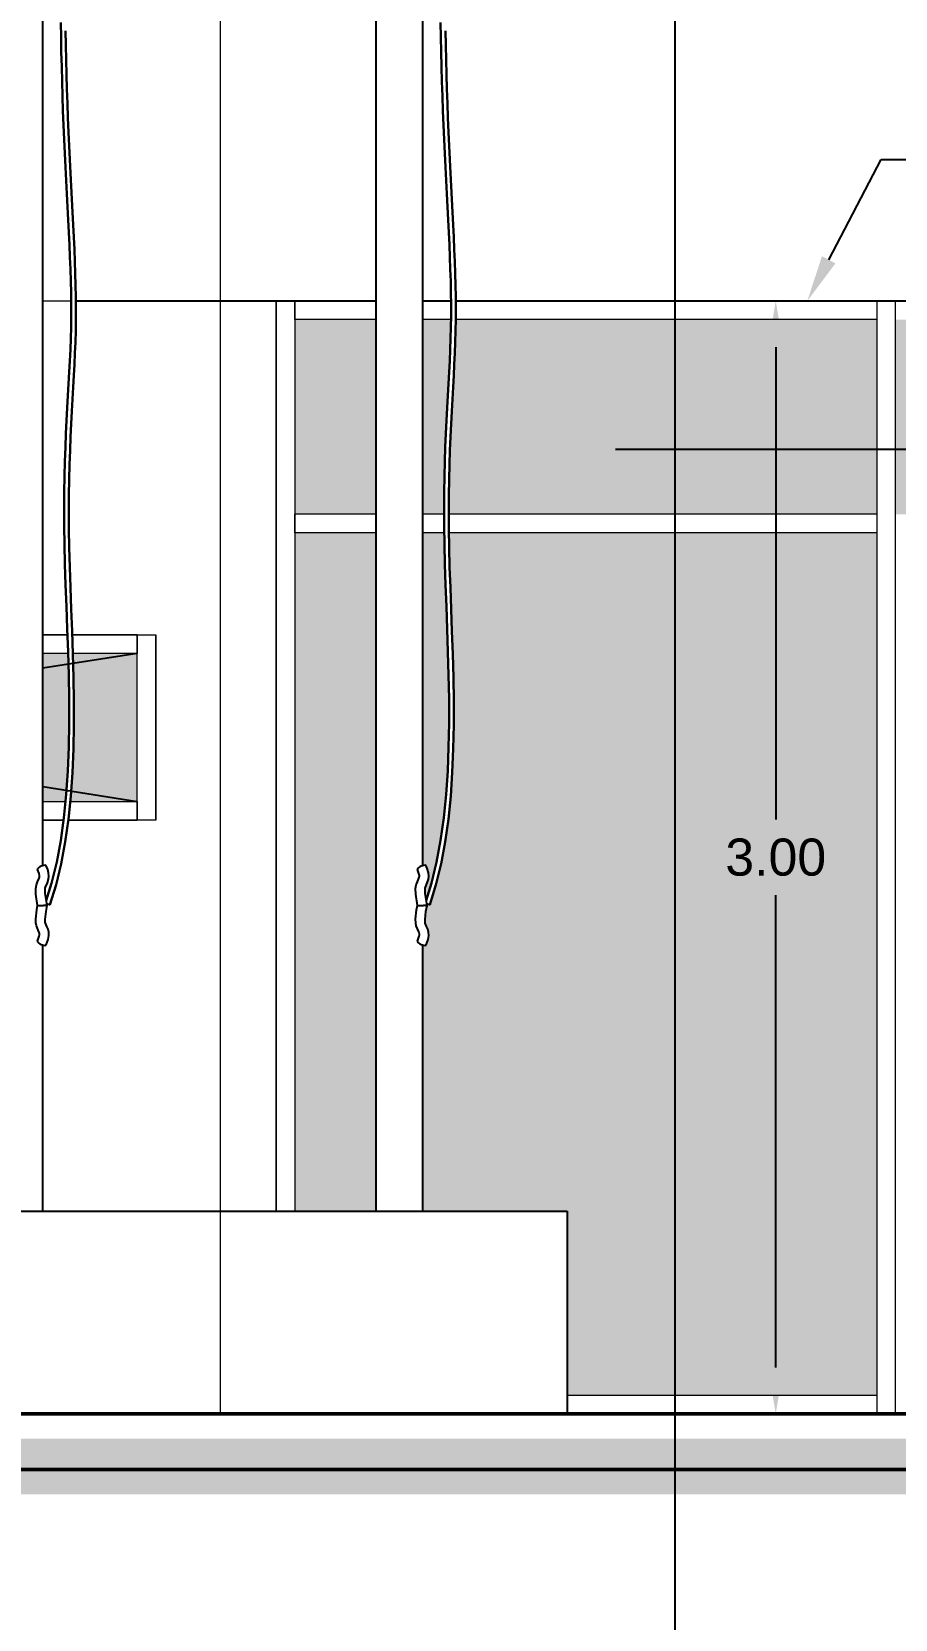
# Model space of a CAD drawing. Header units: inches. Extents: x -6 to 158, y 10 to 161.
# Drawn here: x 64.597 to 66.925, y 12.678 to 16.958 of the extents above; entities that cross this region are included whole.
import ezdxf
from ezdxf import colors
from ezdxf.entities.mleader import LeaderData, LeaderLine
from ezdxf.math import Vec2, Vec3

# ---------------------------------------------------------------- set-up
doc = ezdxf.new("R2010")
doc.units = ezdxf.units.IN
doc.header["$MEASUREMENT"] = 0
for name, pattern in [('Center', [40, 10, -5, 20, -5]), ('DASHED2', [9.525, 6.35, -3.175]), ('Grid Line', [22.225, 12.7, -3.175, 3.175, -3.175])]:
    doc.linetypes.add(name, pattern=pattern)
for name, color, linetype in [('10 HATCH 2', 9, 'Continuous'), ('2', 2, 'Continuous'), ('4 Paredes', 5, 'Continuous'), ('6', 6, 'Continuous'), ('A-WALL-PATT', 9, 'Continuous'), ('Dim', 2, 'Continuous'), ('LCorte', 5, 'Center'), ('Proy', 1, 'DASHED2'), ('TEXTO', 2, 'Continuous')]:
    doc.layers.add(name, color=color, linetype=linetype)
for name, color, linetype, lineweight in [('A-FLOR', 5, 'Continuous', 9), ('A-GLAZ-CWMG', 2, 'Continuous', 9), ('A-WALL', 5, 'Continuous', 9), ('L-SITE', 91, 'Continuous', 18), ('S-GRID', 1, 'Continuous', 9)]:
    doc.layers.add(name, color=color, linetype=linetype, lineweight=lineweight)
doc.styles.add('style1', font='micross.ttf')
doc.dimstyles.new('1-50', dxfattribs={"dimscale": 0.05, "dimtxt": 2, "dimasz": 2.5, "dimexe": 3, "dimexo": 1, "dimgap": 1, "dimtad": 0, "dimtih": 1, "dimtoh": 1, "dimzin": 1, "dimdsep": 46, "dimtxsty": 'style1', "dimcen": 2.5, "dimclrd": 124, "dimclre": 124, "dimclrt": 1, "dimadec": 0, "dimazin": 0, "dimtfac": 1, "dimtmove": 2, "dimatfit": 3, "dimfxl": 1, "dimtolj": 1, "dimtzin": 0, "dimlwd": -1, "dimlwe": -1, "dimarcsym": 0})

# ---------------------------------------------------------------- blocks, each defined once
blk = doc.blocks.new('Rectangular Mullion - 50 x 150mm-2140187-Section 3')
at = {"layer": 'A-GLAZ-CWMG'}
for p, q in [((6029.4, 2950), (6029.4, 3000)), ((6247.4, 2950), (6029.4, 2950)), ((6450.3, 2950), (6374.4, 2950)), ((7154.4, 2950), (6463, 2950))]:
    blk.add_line(p, q, dxfattribs=at)
blk = doc.blocks.new('Rectangular Mullion - 50 x 150mm-938315-Section 3')
at = {"layer": 'A-GLAZ-CWMG'}
for p, q in [((5979.4, 2400), (5979.4, 546.1)), ((6029.4, 2400), (6029.4, 546.1))]:
    blk.add_line(p, q, dxfattribs=at)
blk = doc.blocks.new('Rectangular Mullion - 50 x 150mm-938316-Section 3')
at = {"layer": 'A-GLAZ-CWMG'}
for p, q in [((5979.4, 3000), (5979.4, 2400)), ((6029.4, 3000), (6029.4, 2400))]:
    blk.add_line(p, q, dxfattribs=at)
blk = doc.blocks.new('Pilares 1 - Pilares 1-954423-Section 3')
at = {"layer": '6'}
for p, q in [((4820.8, 546.1), (6763.6, 546.1)), ((6763.6, 546.1), (6763.6, 0))]:
    blk.add_line(p, q, dxfattribs=at)
blk = doc.blocks.new('American_Flag_9144 - American_Flag_9144-992217-Section 3')
at = {"layer": '2'}
for p, q in [((6247.4, 5744), (6247.4, 546.1)), ((6374.4, 1477.7), (6374.4, 4220)), ((6374.4, 546.1), (6374.4, 1263.6))]:
    blk.add_line(p, q, dxfattribs=at)
at = {"layer": '2', "flags": 128}
for points in [[(6422.3, 3750.3), (6423, 3710.9), (6423.9, 3671.2), (6424.8, 3631.4), (6425.9, 3591.6), (6427.1, 3551.9), (6428.4, 3512.5), (6429.8, 3473.6), (6431.4, 3435.3), (6433.2, 3397.7), (6435, 3360.7), (6436.8, 3324.4), (6438.7, 3288.6), (6440.6, 3253.5), (6442.4, 3218.9), (6444.2, 3184.9), (6445.8, 3151.4), (6447.2, 3118.3), (6448.4, 3085.8), (6449.4, 3053.7), (6450.1, 3022.1), (6450.4, 2990.8), (6450.5, 2960), (6450.1, 2929.5), (6449.3, 2899.2), (6448.2, 2869), (6446.9, 2838.7), (6445.3, 2808), (6443.6, 2776.8), (6441.8, 2744.9), (6440, 2712), (6438.2, 2678), (6436.5, 2642.8), (6434.9, 2606), (6433.6, 2567.5), (6432.6, 2527.2), (6431.9, 2484.8), (6431.6, 2440.1), (6431.7, 2392.9), (6432.4, 2343.1), (6433.7, 2290.4), (6435.5, 2234.8), (6437.7, 2176.7), (6440, 2116.4), (6442.1, 2054.4), (6443.8, 1991.1), (6444.9, 1926.9), (6444.9, 1862.1), (6443.8, 1797.3), (6441.3, 1732.8), (6437, 1669.1), (6430.8, 1606.6), (6422.3, 1545.7), (6411.4, 1486.7), (6397.7, 1430.3), (6383.2, 1383.6)], [(6383.2, 1383.6), (6397.7, 1430.3), (6411.4, 1486.7), (6422.3, 1545.7), (6430.8, 1606.6), (6437, 1669.1), (6441.3, 1732.8), (6443.8, 1797.3), (6444.9, 1862.1), (6444.9, 1926.9), (6443.8, 1991.1), (6442.1, 2054.4), (6440, 2116.4), (6437.7, 2176.7), (6435.5, 2234.8), (6433.7, 2290.4), (6432.4, 2343.1), (6431.7, 2392.9), (6431.6, 2440.1), (6431.9, 2484.8), (6432.6, 2527.2), (6433.6, 2567.5), (6434.9, 2606), (6436.5, 2642.8), (6438.2, 2678), (6440, 2712), (6441.8, 2744.9), (6443.6, 2776.8), (6445.3, 2808), (6446.9, 2838.7), (6448.2, 2869), (6449.3, 2899.2), (6450.1, 2929.5), (6450.5, 2960), (6450.4, 2990.8), (6450.1, 3022.1), (6449.4, 3053.7), (6448.4, 3085.8), (6447.2, 3118.3), (6445.8, 3151.4), (6444.2, 3184.9), (6442.4, 3218.9), (6440.6, 3253.5), (6438.7, 3288.6), (6436.8, 3324.4), (6435, 3360.7), (6433.2, 3397.7), (6431.4, 3435.3), (6429.8, 3473.6), (6428.4, 3512.5), (6427.1, 3551.9), (6425.9, 3591.6), (6424.8, 3631.4), (6423.9, 3671.2), (6423, 3710.9), (6422.3, 3750.3)], [(6393.1, 1372.4), (6409.8, 1426.3), (6423.5, 1482.9), (6434.6, 1541.8), (6443.1, 1602.6), (6449.4, 1664.9), (6453.8, 1728.3), (6456.4, 1792.4), (6457.6, 1856.8), (6457.6, 1921.1), (6456.7, 1984.9), (6455, 2047.8), (6452.9, 2109.5), (6450.7, 2169.4), (6448.5, 2227.2), (6446.6, 2282.5), (6445.2, 2335), (6444.5, 2384.7), (6444.2, 2431.7), (6444.5, 2476.2), (6445.1, 2518.5), (6446.1, 2558.8), (6447.3, 2597.1), (6448.8, 2633.8), (6450.4, 2669), (6452.2, 2702.9), (6454, 2735.6), (6455.8, 2767.5), (6457.5, 2798.6), (6459.1, 2829.1), (6460.5, 2859.3), (6461.7, 2889.3), (6462.6, 2919.4), (6463.1, 2949.6), (6463.2, 2980.2), (6462.9, 3011.1), (6462.4, 3042.5), (6461.5, 3074.2), (6460.4, 3106.3), (6459, 3138.9), (6457.5, 3171.9), (6455.8, 3205.4), (6454.1, 3239.4), (6452.2, 3274), (6450.4, 3309.1), (6448.5, 3344.8), (6446.7, 3381.1), (6444.9, 3418), (6443.3, 3455.5), (6441.8, 3493.7), (6440.4, 3532.4), (6439.2, 3571.5), (6438.1, 3610.8), (6437.1, 3650.2), (6436.2, 3689.6), (6435.4, 3728.7)], [(6435.4, 3728.7), (6436.2, 3689.6), (6437.1, 3650.2), (6438.1, 3610.8), (6439.2, 3571.5), (6440.4, 3532.4), (6441.8, 3493.7), (6443.3, 3455.5), (6444.9, 3418), (6446.7, 3381.1), (6448.5, 3344.8), (6450.4, 3309.1), (6452.2, 3274), (6454.1, 3239.4), (6455.8, 3205.4), (6457.5, 3171.9), (6459, 3138.9), (6460.4, 3106.3), (6461.5, 3074.2), (6462.4, 3042.5), (6462.9, 3011.1), (6463.2, 2980.2), (6463.1, 2949.6), (6462.6, 2919.4), (6461.7, 2889.3), (6460.5, 2859.3), (6459.1, 2829.1), (6457.5, 2798.6), (6455.8, 2767.5), (6454, 2735.6), (6452.2, 2702.9), (6450.4, 2669), (6448.8, 2633.8), (6447.3, 2597.1), (6446.1, 2558.8), (6445.1, 2518.5), (6444.5, 2476.2), (6444.2, 2431.7), (6444.5, 2384.7), (6445.2, 2335), (6446.6, 2282.5), (6448.5, 2227.2), (6450.7, 2169.4), (6452.9, 2109.5), (6455, 2047.8), (6456.7, 1984.9), (6457.6, 1921.1), (6457.6, 1856.8), (6456.4, 1792.4), (6453.8, 1728.3), (6449.4, 1664.9), (6443.1, 1602.6), (6434.6, 1541.8), (6423.5, 1482.9), (6409.8, 1426.3), (6393.1, 1372.4)], [(6359.8, 1370.6), (6355.2, 1400.4), (6355, 1415.9), (6356.6, 1425.8), (6359.6, 1434.1), (6364, 1443.7), (6364.8, 1446.9), (6364.9, 1448.1), (6364.9, 1450.7), (6363.8, 1456.4), (6359.9, 1467.2)], [(6385.7, 1370.6), (6380.6, 1402.3), (6380.6, 1416.9), (6381.4, 1420), (6386.3, 1431), (6389.7, 1441.6), (6390.3, 1449.6), (6389.5, 1457.9), (6387, 1467.3), (6383.2, 1477.3)], [(6359.9, 1274.1), (6364.4, 1287.3), (6364.9, 1291.3), (6365, 1292.7), (6364.9, 1294), (6364.7, 1295.2), (6363.4, 1299.3), (6356.8, 1315), (6355.1, 1323.8), (6354.8, 1333.6), (6357.6, 1358.7), (6359.8, 1370.6)], [(6383.2, 1264), (6388.4, 1278.6), (6390.3, 1289.5), (6389.9, 1298.3), (6388, 1306), (6384.5, 1314), (6381, 1322.5), (6380.5, 1325.6), (6380.2, 1332.8), (6382.6, 1354.3), (6385.7, 1370.6)], [(6384.8, 1375.3), (6385.5, 1375.1), (6387.1, 1374.5), (6388.6, 1374), (6390.1, 1373.5), (6391.3, 1373), (6392.2, 1372.7), (6392.8, 1372.5), (6393.1, 1372.4)]]:
    blk.add_lwpolyline(points, dxfattribs=at)
at = {"layer": '2'}
for centre, major_axis, start_param, end_param in [((6371.6, 1472.3), (11.7, 5), 0.652238, 3.141635), ((6371.6, 1472.3), (11.7, 5), 6.150025, 6.935423), ((6371.6, 1269), (-11.7, 5), 6.283143, 8.77254), ((6371.6, 1269), (-11.7, 5), 2.489355, 3.274753)]:
    blk.add_ellipse(centre, major_axis=major_axis, ratio=0.330714, start_param=start_param, end_param=end_param, dxfattribs=at)
for points, knots in [([(6359.8, 1370.6), (6359.8, 1370.6), (6360, 1370.6), (6360.5, 1370.6), (6361.5, 1370.6), (6362.8, 1370.6), (6364.3, 1370.6), (6366.2, 1370.6), (6368.2, 1370.6), (6370.3, 1370.6), (6372.6, 1370.6), (6375.6, 1370.6), (6379.2, 1370.7), (6381.6, 1370.6), (6382.6, 1370.6)], [-0.7777778, -0.7777778, -0.7777778, -0.7777778, -0.7222222, -0.6666667, -0.6111111, -0.5555556, -0.5, -0.4444444, -0.3888889, -0.3333333, -0.2777778, -0.2222222, -0.1111111, 0, 0, 0, 0]), ([(6382.6, 1370.6), (6383.6, 1370.6), (6385.2, 1370.7), (6385.7, 1370.6), (6385.7, 1370.6)], [-1, -1, -1, -1, -0.8888889, -0.7783758, -0.7783758, -0.7783758, -0.7783758])]:
    blk.add_open_spline(points, degree=3, knots=knots, dxfattribs=at)
blk = doc.blocks.new('Rectangular Mullion - 50 x 150mm-2140277-Section 3')
at = {"layer": 'A-GLAZ-CWMG'}
for p, q in [((7597.7, 3000), (7597.7, 2950)), ((7597.7, 2950), (7154.4, 2950))]:
    blk.add_line(p, q, dxfattribs=at)
blk = doc.blocks.new('Rectangular Mullion - 50 x 150mm-2139847-Section 3')
at = {"layer": 'A-GLAZ-CWMG'}
blk.add_line((6763.6, 50), (7154.4, 50), dxfattribs=at)
blk = doc.blocks.new('Rectangular Mullion - 50 x 150mm-2140189-Section 3')
at = {"layer": 'A-GLAZ-CWMG'}
for p, q in [((6029.4, 2375), (6029.4, 2425)), ((6247.4, 2425), (6029.4, 2425)), ((6431.6, 2425), (6374.4, 2425)), ((7154.4, 2425), (6444.3, 2425)), ((6247.4, 2375), (6029.4, 2375)), ((6432, 2375), (6374.4, 2375)), ((7154.4, 2375), (6444.6, 2375))]:
    blk.add_line(p, q, dxfattribs=at)
blk = doc.blocks.new('Rectangular Mullion - 50 x 150mm-2140278-Section 3')
at = {"layer": 'A-GLAZ-CWMG'}
for p, q in [((7154.4, 50), (7597.7, 50)), ((7597.7, 50), (7597.7, 0))]:
    blk.add_line(p, q, dxfattribs=at)
blk = doc.blocks.new('Rectangular Mullion - 50 x 150mm-2140279-Section 3')
at = {"layer": 'A-GLAZ-CWMG'}
for p, q in [((7597.7, 2425), (7154.4, 2425)), ((7597.7, 2425), (7597.7, 2375)), ((7597.7, 2375), (7154.4, 2375))]:
    blk.add_line(p, q, dxfattribs=at)
blk = doc.blocks.new('Rectangular Mullion - 50 x 150mm-2139890-Section 3')
at = {"layer": 'A-GLAZ-CWMG'}
for p, q in [((9529.4, 3000), (9529.4, 2400)), ((9579.4, 3000), (9579.4, 2400))]:
    blk.add_line(p, q, dxfattribs=at)
blk = doc.blocks.new('Rectangular Mullion - 50 x 150mm-2139891-Section 3')
at = {"layer": 'A-GLAZ-CWMG'}
for p, q in [((9529.4, 2400), (9529.4, 0)), ((9579.4, 2400), (9579.4, 0))]:
    blk.add_line(p, q, dxfattribs=at)
blk = doc.blocks.new('American_Flag_9144 - American_Flag_9144-V6-Section 3')
at = {"layer": '2'}
for p, q in [((5350.4, 1477.7), (5350.4, 4220)), ((5350.4, 546.1), (5350.4, 1263.6))]:
    blk.add_line(p, q, dxfattribs=at)
at = {"layer": '2', "flags": 128}
for points in [[(5398.3, 3750.3), (5399.1, 3710.9), (5399.9, 3671.2), (5400.9, 3631.4), (5401.9, 3591.6), (5403.1, 3551.9), (5404.4, 3512.5), (5405.9, 3473.6), (5407.5, 3435.3), (5409.2, 3397.7), (5411, 3360.7), (5412.9, 3324.4), (5414.8, 3288.6), (5416.6, 3253.5), (5418.5, 3218.9), (5420.2, 3184.9), (5421.8, 3151.4), (5423.2, 3118.3), (5424.4, 3085.8), (5425.4, 3053.7), (5426.1, 3022.1), (5426.5, 2990.8), (5426.5, 2960), (5426.1, 2929.5), (5425.4, 2899.2), (5424.3, 2869), (5422.9, 2838.7), (5421.4, 2808), (5419.6, 2776.8), (5417.8, 2744.9), (5416, 2712), (5414.2, 2678), (5412.5, 2642.8), (5411, 2606), (5409.6, 2567.5), (5408.6, 2527.2), (5407.9, 2484.8), (5407.6, 2440.1), (5407.7, 2392.9), (5408.4, 2343.1), (5409.7, 2290.4), (5411.5, 2234.8), (5413.7, 2176.7), (5416, 2116.4), (5418.1, 2054.4), (5419.8, 1991.1), (5420.9, 1926.9), (5421, 1862.1), (5419.9, 1797.3), (5417.3, 1732.8), (5413, 1669.1), (5406.8, 1606.6), (5398.3, 1545.7), (5387.4, 1486.7), (5373.7, 1430.3), (5359.2, 1383.6)], [(5359.2, 1383.6), (5373.7, 1430.3), (5387.4, 1486.7), (5398.3, 1545.7), (5406.8, 1606.6), (5413, 1669.1), (5417.3, 1732.8), (5419.9, 1797.3), (5421, 1862.1), (5420.9, 1926.9), (5419.8, 1991.1), (5418.1, 2054.4), (5416, 2116.4), (5413.7, 2176.7), (5411.5, 2234.8), (5409.7, 2290.4), (5408.4, 2343.1), (5407.7, 2392.9), (5407.6, 2440.1), (5407.9, 2484.8), (5408.6, 2527.2), (5409.6, 2567.5), (5411, 2606), (5412.5, 2642.8), (5414.2, 2678), (5416, 2712), (5417.8, 2744.9), (5419.6, 2776.8), (5421.4, 2808), (5422.9, 2838.7), (5424.3, 2869), (5425.4, 2899.2), (5426.1, 2929.5), (5426.5, 2960), (5426.5, 2990.8), (5426.1, 3022.1), (5425.4, 3053.7), (5424.4, 3085.8), (5423.2, 3118.3), (5421.8, 3151.4), (5420.2, 3184.9), (5418.5, 3218.9), (5416.6, 3253.5), (5414.8, 3288.6), (5412.9, 3324.4), (5411, 3360.7), (5409.2, 3397.7), (5407.5, 3435.3), (5405.9, 3473.6), (5404.4, 3512.5), (5403.1, 3551.9), (5401.9, 3591.6), (5400.9, 3631.4), (5399.9, 3671.2), (5399.1, 3710.9), (5398.3, 3750.3)], [(5369.1, 1372.4), (5385.8, 1426.3), (5399.6, 1482.9), (5410.6, 1541.8), (5419.1, 1602.6), (5425.4, 1664.9), (5429.8, 1728.3), (5432.4, 1792.4), (5433.6, 1856.8), (5433.6, 1921.1), (5432.7, 1984.9), (5431, 2047.8), (5429, 2109.5), (5426.7, 2169.4), (5424.5, 2227.2), (5422.6, 2282.5), (5421.3, 2335), (5420.5, 2384.7), (5420.3, 2431.7), (5420.5, 2476.2), (5421.1, 2518.5), (5422.1, 2558.8), (5423.3, 2597.1), (5424.8, 2633.8), (5426.5, 2669), (5428.2, 2702.9), (5430, 2735.6), (5431.8, 2767.5), (5433.6, 2798.6), (5435.2, 2829.1), (5436.6, 2859.3), (5437.7, 2889.3), (5438.6, 2919.4), (5439.1, 2949.6), (5439.2, 2980.2), (5439, 3011.1), (5438.4, 3042.5), (5437.5, 3074.2), (5436.4, 3106.3), (5435.1, 3138.9), (5433.5, 3171.9), (5431.9, 3205.4), (5430.1, 3239.4), (5428.3, 3274), (5426.4, 3309.1), (5424.5, 3344.8), (5422.7, 3381.1), (5421, 3418), (5419.3, 3455.5), (5417.8, 3493.7), (5416.5, 3532.4), (5415.2, 3571.5), (5414.1, 3610.8), (5413.1, 3650.2), (5412.2, 3689.6), (5411.4, 3728.7)], [(5411.4, 3728.7), (5412.2, 3689.6), (5413.1, 3650.2), (5414.1, 3610.8), (5415.2, 3571.5), (5416.5, 3532.4), (5417.8, 3493.7), (5419.3, 3455.5), (5421, 3418), (5422.7, 3381.1), (5424.5, 3344.8), (5426.4, 3309.1), (5428.3, 3274), (5430.1, 3239.4), (5431.9, 3205.4), (5433.5, 3171.9), (5435.1, 3138.9), (5436.4, 3106.3), (5437.5, 3074.2), (5438.4, 3042.5), (5439, 3011.1), (5439.2, 2980.2), (5439.1, 2949.6), (5438.6, 2919.4), (5437.7, 2889.3), (5436.6, 2859.3), (5435.2, 2829.1), (5433.6, 2798.6), (5431.8, 2767.5), (5430, 2735.6), (5428.2, 2702.9), (5426.5, 2669), (5424.8, 2633.8), (5423.3, 2597.1), (5422.1, 2558.8), (5421.1, 2518.5), (5420.5, 2476.2), (5420.3, 2431.7), (5420.5, 2384.7), (5421.3, 2335), (5422.6, 2282.5), (5424.5, 2227.2), (5426.7, 2169.4), (5429, 2109.5), (5431, 2047.8), (5432.7, 1984.9), (5433.6, 1921.1), (5433.6, 1856.8), (5432.4, 1792.4), (5429.8, 1728.3), (5425.4, 1664.9), (5419.1, 1602.6), (5410.6, 1541.8), (5399.6, 1482.9), (5385.8, 1426.3), (5369.1, 1372.4)], [(5335.9, 1370.6), (5331.3, 1400.4), (5331, 1415.9), (5332.7, 1425.8), (5335.7, 1434.1), (5340.1, 1443.7), (5340.9, 1446.9), (5341, 1448.1), (5340.9, 1450.7), (5339.8, 1456.4), (5335.9, 1467.2)], [(5361.8, 1370.6), (5356.6, 1402.3), (5356.7, 1416.9), (5357.4, 1420), (5362.3, 1431), (5365.7, 1441.6), (5366.4, 1449.6), (5365.5, 1457.9), (5363.1, 1467.3), (5359.2, 1477.3)], [(5335.9, 1274.1), (5340.4, 1287.3), (5341, 1291.3), (5341, 1292.7), (5340.9, 1294), (5340.8, 1295.2), (5339.4, 1299.3), (5332.8, 1315), (5331.1, 1323.8), (5330.8, 1333.6), (5333.7, 1358.7), (5335.9, 1370.6)], [(5359.2, 1264), (5364.4, 1278.6), (5366.3, 1289.5), (5366, 1298.3), (5364, 1306), (5360.6, 1314), (5357.1, 1322.5), (5356.5, 1325.6), (5356.2, 1332.8), (5358.7, 1354.3), (5361.8, 1370.6)], [(5360.8, 1375.3), (5361.5, 1375.1), (5363.1, 1374.5), (5364.6, 1374), (5366.1, 1373.5), (5367.3, 1373), (5368.3, 1372.7), (5368.9, 1372.5), (5369.1, 1372.4)]]:
    blk.add_lwpolyline(points, dxfattribs=at)
at = {"layer": '2'}
for centre, major_axis, start_param, end_param in [((5347.6, 1472.3), (11.7, 5), 0.652238, 3.141635), ((5347.6, 1472.3), (11.7, 5), 6.150025, 6.935423), ((5347.6, 1269), (-11.7, 5), 6.283143, 8.77254), ((5347.6, 1269), (-11.7, 5), 2.489355, 3.274753)]:
    blk.add_ellipse(centre, major_axis=major_axis, ratio=0.330714, start_param=start_param, end_param=end_param, dxfattribs=at)
for points, knots in [([(5335.9, 1370.6), (5335.9, 1370.6), (5336, 1370.6), (5336.6, 1370.6), (5337.5, 1370.6), (5338.8, 1370.6), (5340.4, 1370.6), (5342.2, 1370.6), (5344.2, 1370.6), (5346.4, 1370.6), (5348.6, 1370.6), (5351.6, 1370.6), (5355.3, 1370.7), (5357.7, 1370.6), (5358.7, 1370.6)], [-0.7777778, -0.7777778, -0.7777778, -0.7777778, -0.7222222, -0.6666667, -0.6111111, -0.5555556, -0.5, -0.4444444, -0.3888889, -0.3333333, -0.2777778, -0.2222222, -0.1111111, 0, 0, 0, 0]), ([(5358.7, 1370.6), (5359.7, 1370.6), (5361.2, 1370.7), (5361.8, 1370.6), (5361.8, 1370.6)], [-1, -1, -1, -1, -0.8888889, -0.7783758, -0.7783758, -0.7783758, -0.7783758])]:
    blk.add_open_spline(points, degree=3, knots=knots, dxfattribs=at)
blk = doc.blocks.new('*D520')
at = {"layer": 'Defpoints', "color": 0, "transparency": 16777216}
for p in [(66.4505, 16.2322), (66.5528, 13.2322), (66.6027, 13.2322)]:
    blk.add_point(p, dxfattribs=at)
at = {"layer": 'Dim', "color": 124, "transparency": 16777216}
for p, q in [((66.5005, 16.2322), (66.7527, 16.2322)), ((66.6027, 16.1072), (66.6027, 14.8339)), ((66.6027, 13.3572), (66.6027, 14.6305)), ((66.6028, 13.2322), (66.7527, 13.2322))]:
    blk.add_line(p, q, dxfattribs=at)
for points in [[(66.5819, 16.1072), (66.6235, 16.1072), (66.6027, 16.2322)], [(66.5819, 13.3572), (66.6235, 13.3572), (66.6027, 13.2322)]]:
    blk.add_solid(points, dxfattribs=at)
at = {"layer": 'Dim', "color": 1, "transparency": 16777216, "insert": (66.6027, 14.7322), "char_height": 0.1, "attachment_point": 5, "style": 'style1'}
blk.add_mtext('\\A1;3.00', dxfattribs=at)

msp = doc.modelspace()

# ---------------------------------------------------------------- hatches: boundary and pattern name
at = {"layer": '10 HATCH 2'}
h = msp.add_hatch(color=251, dxfattribs=at)
h.dxf.hatch_style = 1
h.paths.add_polyline_path([(66.3317, 13.0153), (66.3317, 13.1653), (54.0144, 13.1653), (54.0144, 13.0153)])
h.paths.add_polyline_path([(83.8683, 13.0153), (83.8683, 13.1653), (66.3317, 13.1653), (66.3317, 13.0153)])
h.paths.add_polyline_path([(81.3698, 12.7436), (82.0855, 12.7436), (82.0855, 13.0527), (81.3698, 13.0527)], flags=9)
at = {"layer": 'A-WALL-PATT', "lineweight": 18}
h = msp.add_hatch(color=256, dxfattribs=at)
h.dxf.hatch_style = 1
h.paths.add_polyline_path([(64.6089, 19.2322), (63.5673, 19.2322), (63.5673, 18.8322), (64.5005, 18.8322), (64.5005, 18.9782), (64.4967, 18.9839), (64.4908, 18.9982), (64.4879, 19.0134), (64.488, 19.0288), (64.4913, 19.0439), (64.4974, 19.058), (64.5063, 19.0707), (64.5175, 19.0813), (64.5305, 19.0895), (64.545, 19.095), (64.5609, 19.0975), (64.5763, 19.0964), (64.5912, 19.0923), (64.6089, 19.0833)])
edge = h.paths.add_edge_path()
edge.add_line((65.6642, 18.9762), (65.6642, 18.897))
edge.add_spline(control_points=[(65.6642, 18.897), (65.6834, 18.897), (65.6995, 18.897), (65.7085, 18.897)], knot_values=[8.381186, 8.381186, 8.381186, 8.381186, 8.474204, 8.474204, 8.474204, 8.474204], degree=3, periodic=0)
edge.add_spline(control_points=[(65.7085, 18.897), (65.7127, 18.897), (65.7183, 18.897), (65.7238, 18.897), (65.7255, 18.897)], knot_values=[4.633699, 4.633699, 4.633699, 4.633699, 4.705706, 4.735418, 4.735418, 4.735418, 4.735418], degree=3, periodic=0)
edge.add_line((65.7255, 18.897), (65.7255, 19.2322))
edge.add_line((65.7255, 19.2322), (65.1065, 19.2322))
edge.add_line((65.1065, 19.2322), (65.1065, 18.897))
edge.add_spline(control_points=[(65.1065, 18.897), (65.1295, 18.897), (65.1811, 18.897), (65.2174, 18.897), (65.2885, 18.897), (65.3112, 18.897), (65.3708, 18.897), (65.4212, 18.897), (65.4743, 18.897), (65.5071, 18.897), (65.5245, 18.897)], knot_values=[5.352367, 5.352367, 5.352367, 5.352367, 5.526837, 5.765885, 5.934595, 6.125425, 6.282469, 6.477825, 6.704899, 6.898501, 6.898501, 6.898501, 6.898501], degree=3, periodic=0)
edge.add_line((65.5245, 18.897), (65.5245, 18.9782))
edge.add_line((65.5245, 18.9782), (65.5206, 18.9839))
edge.add_line((65.5206, 18.9839), (65.5148, 18.9982))
edge.add_line((65.5148, 18.9982), (65.5119, 19.0134))
edge.add_line((65.5119, 19.0134), (65.512, 19.0288))
edge.add_line((65.512, 19.0288), (65.5152, 19.0439))
edge.add_line((65.5152, 19.0439), (65.5214, 19.058))
edge.add_line((65.5214, 19.058), (65.5303, 19.0707))
edge.add_line((65.5303, 19.0707), (65.5414, 19.0813))
edge.add_line((65.5414, 19.0813), (65.5545, 19.0895))
edge.add_line((65.5545, 19.0895), (65.569, 19.095))
edge.add_line((65.569, 19.095), (65.5849, 19.0975))
edge.add_line((65.5849, 19.0975), (65.6003, 19.0964))
edge.add_line((65.6003, 19.0964), (65.6152, 19.0923))
edge.add_line((65.6152, 19.0923), (65.6289, 19.0853))
edge.add_line((65.6289, 19.0853), (65.641, 19.0757))
edge.add_line((65.641, 19.0757), (65.6509, 19.0639))
edge.add_line((65.6509, 19.0639), (65.6583, 19.0503))
edge.add_line((65.6583, 19.0503), (65.6629, 19.0356))
edge.add_line((65.6629, 19.0356), (65.6644, 19.0202))
edge.add_line((65.6644, 19.0202), (65.6629, 19.0049))
edge.add_line((65.6629, 19.0049), (65.6583, 18.9901))
edge.add_line((65.6583, 18.9901), (65.6507, 18.9762))
edge.add_line((65.6507, 18.9762), (65.6642, 18.9762))
edge = h.paths.add_edge_path()
edge.add_line((65.1065, 19.2322), (64.6589, 19.2322))
edge.add_line((64.6589, 19.2322), (64.6589, 18.897))
edge.add_spline(control_points=[(64.6589, 18.897), (64.6694, 18.897), (64.7192, 18.897), (64.7697, 18.897), (64.8321, 18.897), (64.9153, 18.897), (64.9459, 18.897), (64.9841, 18.897), (64.9948, 18.897), (65.0569, 18.897), (65.097, 18.897), (65.1065, 18.897)], knot_values=[6.898501, 6.898501, 6.898501, 6.898501, 6.953731, 7.174763, 7.459168, 7.657104, 7.84874, 7.955746, 8.126307, 8.351372, 8.423667, 8.423667, 8.423667, 8.423667], degree=3, periodic=0)
edge.add_line((65.1065, 18.897), (65.1065, 19.2322))
edge = h.paths.add_edge_path()
edge.add_line((66.8215, 19.2322), (66.3317, 19.2322))
edge.add_line((66.3317, 19.2322), (66.3317, 18.897))
edge.add_spline(control_points=[(66.3317, 18.897), (66.3336, 18.897), (66.3355, 18.897), (66.3373, 18.897)], knot_values=[2.343387, 2.343387, 2.343387, 2.343387, 2.361343, 2.361343, 2.361343, 2.361343], degree=3, periodic=0)
edge.add_spline(control_points=[(66.3373, 18.897), (66.3393, 18.897), (66.3531, 18.897), (66.3948, 18.897), (66.4418, 18.897), (66.4749, 18.897), (66.4906, 18.897)], knot_values=[5.584771, 5.584771, 5.584771, 5.584771, 5.612328, 5.769372, 5.964728, 6.153001, 6.153001, 6.153001, 6.153001], degree=3, periodic=0)
edge.add_spline(control_points=[(66.4908, 18.897), (66.5188, 18.897), (66.5776, 18.897), (66.6513, 18.897), (66.6927, 18.897)], knot_values=[1.113704, 1.113704, 1.113704, 1.113704, 1.436679, 1.818051, 1.818051, 1.818051, 1.818051], degree=3, periodic=0)
edge.add_spline(control_points=[(66.6929, 18.897), (66.7163, 18.897), (66.7429, 18.897), (66.7764, 18.897), (66.8057, 18.897), (66.8215, 18.897)], knot_values=[4.277429, 4.277429, 4.277429, 4.277429, 4.530558, 4.74301, 4.916539, 4.916539, 4.916539, 4.916539], degree=3, periodic=0)
edge.add_line((66.8215, 18.897), (66.8215, 19.2322))
edge = h.paths.add_edge_path()
edge.add_line((66.3317, 19.2322), (65.7755, 19.2322))
edge.add_line((65.7755, 19.2322), (65.7755, 18.897))
edge.add_spline(control_points=[(65.7755, 18.897), (65.7909, 18.897), (65.8375, 18.897), (65.9247, 18.897), (65.9614, 18.897), (65.969, 18.897)], knot_values=[3.765041, 3.765041, 3.765041, 3.765041, 3.965332, 4.273743, 4.365277, 4.365277, 4.365277, 4.365277], degree=3, periodic=0)
edge.add_spline(control_points=[(65.969, 18.897), (65.969, 18.897), (65.9691, 18.897), (65.9691, 18.897)], knot_values=[3.764285, 3.764285, 3.764285, 3.764285, 3.765041, 3.765041, 3.765041, 3.765041], degree=3, periodic=0)
edge.add_spline(control_points=[(65.969, 18.897), (65.9718, 18.897), (65.9823, 18.897), (66.008, 18.897), (66.0188, 18.897), (66.0986, 18.897), (66.157, 18.897), (66.1796, 18.897)], knot_values=[6.765097, 6.765097, 6.765097, 6.765097, 6.804566, 6.911573, 7.082133, 7.307199, 7.512898, 7.512898, 7.512898, 7.512898], degree=3, periodic=0)
edge.add_spline(control_points=[(66.1796, 18.897), (66.2211, 18.897), (66.2684, 18.897), (66.3209, 18.897), (66.3317, 18.897)], knot_values=[2.361343, 2.361343, 2.361343, 2.361343, 2.769544, 2.874358, 2.874358, 2.874358, 2.874358], degree=3, periodic=0)
edge.add_line((66.3317, 18.897), (66.3317, 19.2322))
h.paths.add_polyline_path([(63.5773, 15.2822), (62.3273, 15.2822), (62.3273, 14.8828), (63.5773, 14.8828)])
h.paths.add_polyline_path([(64.5005, 15.2822), (63.6273, 15.2822), (63.6273, 14.8828), (64.5005, 14.8828)])
h.paths.add_polyline_path([(64.8815, 15.2822), (64.7081, 15.2822), (64.7098, 15.2171), (64.7108, 15.1533), (64.7108, 15.089), (64.7096, 15.0246), (64.7069, 14.9605), (64.7016, 14.8828), (64.8815, 14.8828)])
h.paths.add_polyline_path([(64.698, 15.1591), (64.697, 15.2233), (64.6954, 15.2822), (64.6275, 15.2822), (64.6275, 14.8828), (64.6883, 14.8828), (64.6902, 14.9014), (64.6944, 14.9651), (64.697, 15.0295), (64.6981, 15.0944)])
h.paths.add_polyline_path([(60.2892, 18.8561), (60.507, 18.8561), (60.507, 18.9942), (60.2892, 18.9942)], flags=24)
h.paths.add_polyline_path([(61.6858, 18.8561), (61.9036, 18.8561), (61.9036, 18.9942), (61.6858, 18.9942)], flags=24)
h.paths.add_polyline_path([(63.0576, 18.8561), (63.2754, 18.8561), (63.2754, 18.9942), (63.0576, 18.9942)], flags=24)
h.paths.add_polyline_path([(63.5743, 18.8561), (63.7921, 18.8561), (63.7921, 18.9942), (63.5743, 18.9942)], flags=24)
h.paths.add_polyline_path([(63.0576, 18.1961), (63.2754, 18.1961), (63.2754, 18.3342), (63.0576, 18.3342)], flags=24)
h.paths.add_polyline_path([(61.6859, 18.1961), (61.9038, 18.1961), (61.9038, 18.3342), (61.6859, 18.3342)], flags=24)
h.paths.add_polyline_path([(60.2893, 18.1961), (60.5072, 18.1961), (60.5072, 18.3342), (60.2893, 18.3342)], flags=24)
h.paths.add_polyline_path([(60.2893, 17.5361), (60.5072, 17.5361), (60.5072, 17.6742), (60.2893, 17.6742)], flags=24)
h.paths.add_polyline_path([(61.6859, 17.5361), (61.9038, 17.5361), (61.9038, 17.6742), (61.6859, 17.6742)], flags=24)
h.paths.add_polyline_path([(63.0576, 17.5361), (63.2754, 17.5361), (63.2754, 17.6742), (63.0576, 17.6742)], flags=24)
h.paths.add_polyline_path([(63.3176, 14.8816), (63.5354, 14.8816), (63.5354, 15.0198), (63.3176, 15.0198)], flags=9)
h.paths.add_polyline_path([(63.6683, 14.8816), (63.8861, 14.8816), (63.8861, 15.0198), (63.6683, 15.0198)], flags=9)
h = msp.add_hatch(color=256, dxfattribs=at)
h.dxf.hatch_style = 1
edge = h.paths.add_edge_path()
edge.add_line((66.3317, 15.6072), (65.7218, 15.6072))
edge.add_line((65.7218, 15.6072), (65.7224, 15.5673))
edge.add_line((65.7224, 15.5673), (65.7237, 15.5148))
edge.add_line((65.7237, 15.5148), (65.7256, 15.4595))
edge.add_line((65.7256, 15.4595), (65.7278, 15.4016))
edge.add_line((65.7278, 15.4016), (65.7301, 15.3417))
edge.add_line((65.7301, 15.3417), (65.7321, 15.2801))
edge.add_line((65.7321, 15.2801), (65.7338, 15.2171))
edge.add_line((65.7338, 15.2171), (65.7347, 15.1533))
edge.add_line((65.7347, 15.1533), (65.7347, 15.089))
edge.add_line((65.7347, 15.089), (65.7335, 15.0246))
edge.add_line((65.7335, 15.0246), (65.7309, 14.9605))
edge.add_line((65.7309, 14.9605), (65.7265, 14.8971))
edge.add_line((65.7265, 14.8971), (65.7202, 14.8348))
edge.add_line((65.7202, 14.8348), (65.7117, 14.774))
edge.add_line((65.7117, 14.774), (65.7007, 14.7152))
edge.add_line((65.7007, 14.7152), (65.6869, 14.6586))
edge.add_line((65.6869, 14.6586), (65.6702, 14.6047))
edge.add_line((65.6702, 14.6047), (65.6672, 14.6057))
edge.add_line((65.6672, 14.6057), (65.6621, 14.6075))
edge.add_line((65.6621, 14.6075), (65.6629, 14.6029))
edge.add_line((65.6629, 14.6029), (65.6598, 14.5865))
edge.add_line((65.6598, 14.5865), (65.6573, 14.565))
edge.add_line((65.6573, 14.565), (65.6576, 14.5579))
edge.add_line((65.6576, 14.5579), (65.6582, 14.5548))
edge.add_line((65.6582, 14.5548), (65.6617, 14.5463))
edge.add_line((65.6617, 14.5463), (65.6651, 14.5382))
edge.add_line((65.6651, 14.5382), (65.6671, 14.5305))
edge.add_line((65.6671, 14.5305), (65.6674, 14.5217))
edge.add_line((65.6674, 14.5217), (65.6655, 14.5108))
edge.add_line((65.6655, 14.5108), (65.6601, 14.4954))
edge.add_ellipse((65.6487, 14.5013), major_axis=(-0.0117, 0.005), ratio=0.330714, start_angle=142.6295, end_angle=182.5688, ccw=False)
edge.add_ellipse((65.6487, 14.5013), major_axis=(-0.0117, 0.005), ratio=0.330714, start_angle=111.9131, end_angle=142.6295, ccw=False)
edge.add_line((65.6515, 14.4958), (65.6515, 13.7783))
edge.add_line((65.6515, 13.7783), (66.0408, 13.7783))
edge.add_line((66.0408, 13.7783), (66.0408, 13.2822))
edge.add_line((66.0408, 13.2822), (66.3317, 13.2822))
edge.add_line((66.3317, 13.2822), (66.3317, 15.6072))
h.paths.add_polyline_path([(65.5245, 15.6072), (65.3065, 15.6072), (65.3065, 13.7783), (65.5245, 13.7783)])
h.paths.add_polyline_path([(65.5245, 16.1822), (65.3065, 16.1822), (65.3065, 15.6572), (65.5245, 15.6572)])
h.paths.add_polyline_path([(66.3317, 16.1822), (65.7402, 16.1822), (65.7397, 16.1516), (65.7388, 16.1216), (65.7377, 16.0915), (65.7363, 16.0613), (65.7347, 16.0308), (65.7329, 15.9997), (65.7311, 15.9679), (65.7293, 15.9351), (65.7276, 15.9012), (65.7259, 15.866), (65.7244, 15.8294), (65.7232, 15.791), (65.7222, 15.7508), (65.7216, 15.7085), (65.7214, 15.6639), (65.7214, 15.6572), (66.3317, 15.6572)])
h.paths.add_polyline_path([(66.8748, 16.1822), (66.4315, 16.1822), (66.3317, 16.1822), (66.3317, 15.6572), (66.4315, 15.6572), (66.8748, 15.6572)])
h.paths.add_polyline_path([(66.8748, 15.6072), (66.4315, 15.6072), (66.3317, 15.6072), (66.3317, 13.2822), (66.4315, 13.2822), (66.8748, 13.2822)])
h.paths.add_polyline_path([(68.8065, 16.1822), (66.9248, 16.1822), (66.9248, 15.6572), (68.8065, 15.6572)])
h.paths.add_polyline_path([(67.751, 15.5116), (67.0391, 15.5116), (67.0391, 13.568), (67.751, 13.568)])
h.paths.add_polyline_path([(68.6922, 15.5124), (67.98, 15.5124), (67.98, 13.568), (68.6922, 13.568)])
h.paths.add_polyline_path([(69.1822, 15.2587), (69.1922, 15.2587), (69.1922, 15.2787), (69.1822, 15.2787), (69.1822, 15.6072), (68.8565, 15.6072), (68.8565, 13.2822), (69.1822, 13.2822), (69.1822, 14.1587), (69.1922, 14.1587), (69.1922, 14.1787), (69.1822, 14.1787)])
h.paths.add_polyline_path([(69.1822, 16.1822), (68.8565, 16.1822), (68.8565, 15.6572), (69.1822, 15.6572)])
h = msp.add_hatch(color=256, dxfattribs=at)
h.dxf.hatch_style = 1
h.paths.add_polyline_path([(65.7189, 15.9771), (65.7207, 16.009), (65.7225, 16.0402), (65.724, 16.0709), (65.7254, 16.1013), (65.7265, 16.1314), (65.7272, 16.1617), (65.7275, 16.1822), (65.6515, 16.1822), (65.6515, 15.6572), (65.7087, 15.6572), (65.7087, 15.6723), (65.709, 15.717), (65.7097, 15.7594), (65.7107, 15.7998), (65.7121, 15.8382), (65.7136, 15.875), (65.7153, 15.9103), (65.7171, 15.9442)])
edge = h.paths.add_edge_path()
edge.add_line((65.7095, 15.5753), (65.7091, 15.6072))
edge.add_line((65.7091, 15.6072), (65.6515, 15.6072))
edge.add_line((65.6515, 15.6072), (65.6515, 14.71))
edge.add_ellipse((65.6487, 14.7045), major_axis=(0.0117, 0.005), ratio=0.330714, start_angle=37.3705, end_angle=68.0869, ccw=False)
edge.add_ellipse((65.6487, 14.7045), major_axis=(0.0117, 0.005), ratio=0.330714, start_angle=-1.6554, end_angle=37.3705, ccw=False)
edge.add_ellipse((65.6487, 14.7045), major_axis=(0.0117, 0.005), ratio=0.330714, start_angle=-7.6295, end_angle=-1.6554, ccw=False)
edge.add_line((65.6604, 14.7093), (65.6642, 14.6995))
edge.add_line((65.6642, 14.6995), (65.6666, 14.6902))
edge.add_line((65.6666, 14.6902), (65.6675, 14.6818))
edge.add_line((65.6675, 14.6818), (65.6668, 14.6738))
edge.add_line((65.6668, 14.6738), (65.6634, 14.6633))
edge.add_line((65.6634, 14.6633), (65.6585, 14.6523))
edge.add_line((65.6585, 14.6523), (65.6578, 14.6491))
edge.add_line((65.6578, 14.6491), (65.6577, 14.6345))
edge.add_line((65.6577, 14.6345), (65.6606, 14.6167))
edge.add_line((65.6606, 14.6167), (65.6748, 14.6625))
edge.add_line((65.6748, 14.6625), (65.6885, 14.719))
edge.add_line((65.6885, 14.719), (65.6994, 14.7779))
edge.add_line((65.6994, 14.7779), (65.7079, 14.8388))
edge.add_line((65.7079, 14.8388), (65.7141, 14.9014))
edge.add_line((65.7141, 14.9014), (65.7184, 14.9651))
edge.add_line((65.7184, 14.9651), (65.721, 15.0295))
edge.add_line((65.721, 15.0295), (65.7221, 15.0944))
edge.add_line((65.7221, 15.0944), (65.722, 15.1591))
edge.add_line((65.722, 15.1591), (65.721, 15.2233))
edge.add_line((65.721, 15.2233), (65.7192, 15.2867))
edge.add_line((65.7192, 15.2867), (65.7171, 15.3487))
edge.add_line((65.7171, 15.3487), (65.7148, 15.4089))
edge.add_line((65.7148, 15.4089), (65.7126, 15.4671))
edge.add_line((65.7126, 15.4671), (65.7108, 15.5226))
edge.add_line((65.7108, 15.5226), (65.7095, 15.5753))

# ---------------------------------------------------------------- linework, layer by layer
at = {"layer": '4 Paredes'}
for p, q in [((64.7162, 16.2322), (65.5245, 16.2322)), ((65.6515, 16.2322), (65.7275, 16.2322)), ((65.7402, 16.2322), (69.1822, 16.2322))]:
    msp.add_line(p, q, dxfattribs=at)
at = {"layer": '6', "color": 1}
for p, q in [((64.8815, 15.2822), (64.6275, 15.2418)), ((64.6275, 14.9233), (64.8815, 14.8828))]:
    msp.add_line(p, q, dxfattribs=at)
at = {"layer": '6'}
msp.add_lwpolyline([(54.0144, 13.0822), (83.8683, 13.0822), (83.8683, 13.2322), (54.0144, 13.2322)], close=True, dxfattribs=at)
at = {"layer": 'A-FLOR', "lineweight": 50}
for p, q in [((72.4927, 13.2322), (54.6772, 13.2322)), ((54.6772, 13.0822), (72.4927, 13.0822))]:
    msp.add_line(p, q, dxfattribs=at)
at = {"layer": 'A-GLAZ-CWMG'}
for p, q in [((64.8815, 14.8328), (64.8815, 15.3322)), ((64.8815, 15.3322), (64.8815, 15.2822)), ((64.6954, 15.2822), (64.6275, 15.2822)), ((64.8815, 15.2822), (64.7081, 15.2822)), ((64.6275, 14.8828), (64.6883, 14.8828)), ((64.7011, 14.8828), (64.8815, 14.8828)), ((64.8815, 14.8828), (64.8815, 14.8328))]:
    msp.add_line(p, q, dxfattribs=at)
at = {"layer": 'A-WALL'}
for p, q in [((64.6275, 16.2322), (64.7035, 16.2322)), ((65.2565, 13.7783), (65.2565, 16.2322)), ((64.6275, 15.3322), (64.6937, 15.3322)), ((64.6937, 15.3322), (64.6275, 15.3322)), ((64.7064, 15.3322), (64.9315, 15.3322)), ((64.8815, 15.3322), (64.7064, 15.3322)), ((64.8815, 15.3322), (64.9315, 15.3322)), ((64.9315, 15.3322), (64.9315, 14.8328)), ((64.9315, 14.8328), (64.9315, 15.3322)), ((64.6831, 14.8328), (64.6275, 14.8328)), ((64.6275, 14.8328), (64.6831, 14.8328)), ((64.9315, 14.8328), (64.696, 14.8328)), ((64.696, 14.8328), (64.8815, 14.8328)), ((64.9315, 14.8328), (64.8815, 14.8328))]:
    msp.add_line(p, q, dxfattribs=at)
at = {"layer": 'LCorte'}
msp.add_line((66.3317, 12.5511), (66.3317, 23.6717), dxfattribs=at)
at = {"layer": 'Proy', "color": 253, "ltscale": 0.75}
for p, q in [((59.1022, 16.2322), (82.2583, 16.2322)), ((59.0272, 15.8322), (78.8075, 15.8322))]:
    msp.add_line(p, q, dxfattribs=at)
at = {"layer": 'Proy', "ltscale": 0.75}
msp.add_line((59.1022, 13.2322), (82.2583, 13.2322), dxfattribs=at)
at = {"layer": 'S-GRID', "color": 253, "linetype": 'Grid Line'}
msp.add_line((65.1065, 13.2322), (65.1065, 23.4377), dxfattribs=at)

# ---------------------------------------------------------------- block references
at = {"layer": '6', "xscale": 0.001, "yscale": 0.001, "zscale": 0.001}
msp.add_blockref('Pilares 1 - Pilares 1-954423-Section 3', (59.2771, 13.2322), dxfattribs=at)
at = {"layer": 'A-GLAZ-CWMG', "xscale": 0.001, "yscale": 0.001, "zscale": 0.001}
for name, p in [('Rectangular Mullion - 50 x 150mm-938316-Section 3', (59.2771, 13.2322)), ('Rectangular Mullion - 50 x 150mm-2140187-Section 3', (59.2771, 13.2322)), ('Rectangular Mullion - 50 x 150mm-2140277-Section 3', (59.2771, 13.2322)), ('Rectangular Mullion - 50 x 150mm-2139890-Section 3', (57.3454, 13.2322)), ('Rectangular Mullion - 50 x 150mm-938315-Section 3', (59.2771, 13.2322)), ('Rectangular Mullion - 50 x 150mm-2140189-Section 3', (59.2771, 13.2322)), ('Rectangular Mullion - 50 x 150mm-2140279-Section 3', (59.2771, 13.2322)), ('Rectangular Mullion - 50 x 150mm-2139891-Section 3', (57.3454, 13.2322)), ('Rectangular Mullion - 50 x 150mm-2139847-Section 3', (59.2771, 13.2322)), ('Rectangular Mullion - 50 x 150mm-2140278-Section 3', (59.2771, 13.2322))]:
    msp.add_blockref(name, p, dxfattribs=at)
at = {"layer": 'L-SITE', "xscale": 0.001, "yscale": 0.001, "zscale": 0.001}
for name in ['American_Flag_9144 - American_Flag_9144-V6-Section 3', 'American_Flag_9144 - American_Flag_9144-992217-Section 3']:
    msp.add_blockref(name, (59.2771, 13.2322), dxfattribs=at)

# ---------------------------------------------------------------- dimensions: what is measured, and where the dimension line sits
at = {"layer": 'Dim'}
dim = msp.add_linear_dim(base=(66.6027, 13.2322), p1=(66.4505, 16.2322), p2=(66.5528, 13.2322), angle=90, dimstyle='1-50', override={"dimfxl": 1.25}, dxfattribs=at)
dim.commit()
dim.dimension.update_dxf_attribs({"geometry": '*D520', "text_midpoint": (66.6027, 14.7322)})

# ---------------------------------------------------------------- leaders
at = {"layer": 'TEXTO'}
ml = msp.add_multileader_mtext('Standard', dxfattribs=at)
ml.set_content('{\\C3;VENTANERÍA ALUMINIO }', color=256, style='style1')
ml.set_leader_properties(color=1, linetype='ByLayer', lineweight=-1)
ml.build(insert=Vec2(0, 0))
ml.multileader.update_dxf_attribs({"text_right_attachment_type": 2, "dogleg_length": 4.0199, "arrow_head_size": 0.125, "scale": 0.05})
ctx = ml.context
ctx.base_point, ctx.scale, ctx.char_height, ctx.arrow_head_size, ctx.landing_gap_size, ctx.plane_origin = Vec3(67.0877, 16.6136), 0.05, 0.08, 0.125, 0, Vec3(66.2308, 16.9626)
ctx.right_attachment = 2
notes = []
notes.append((ctx, [(0, (1, 1, 0), (66.8867, 16.6136), (1, 0), 0.201, [(0, [(66.6877, 16.2322)], 0, [])])]))
ctx.mtext.insert, ctx.mtext.width, ctx.mtext.flow_direction = Vec3(67.0877, 16.6543), 0.91963, 5
for ctx, leaders in notes:
    for number, flags, end, landing, length, lines in leaders:
        leader = LeaderData()
        leader.index, (leader.has_last_leader_line, leader.has_dogleg_vector, leader.attachment_direction) = number, flags
        leader.last_leader_point, leader.dogleg_vector, leader.dogleg_length = Vec3(end), Vec3(landing), length
        for number, points, colour, breaks in lines:
            line = LeaderLine()
            line.index, line.vertices, line.color, line.breaks = number, Vec3.list(points), colors.encode_raw_color(colour), breaks
            leader.lines.append(line)
        ctx.leaders.append(leader)

doc.saveas('drawing.dxf')
